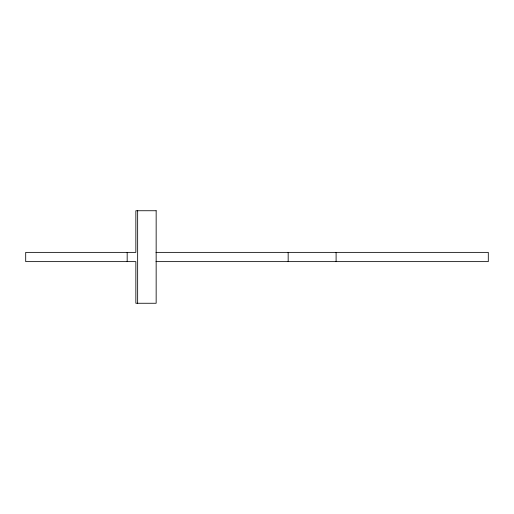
<?xml version="1.0" encoding="UTF-8"?>
<svg xmlns="http://www.w3.org/2000/svg" width="514" height="514" viewBox="0 0 514 514"><rect width="100%" height="100%" fill="white"/><g stroke="black" fill="none" stroke-linecap="round" stroke-linejoin="round"><path stroke-width="0.77" d="M155.967 252.374L488.3 252.374L488.3 261.626L155.967 261.626M336.098 252.374L336.098 261.626M288.161 252.374L288.161 261.626M137.649 210.74L137.649 303.26M127.176 252.374L127.176 261.626M156.153 210.74L135.85 210.74L135.85 252.374L25.7 252.374L25.7 261.626L135.85 261.626L135.85 303.26L156.153 303.26L156.153 210.74"/></g></svg>
